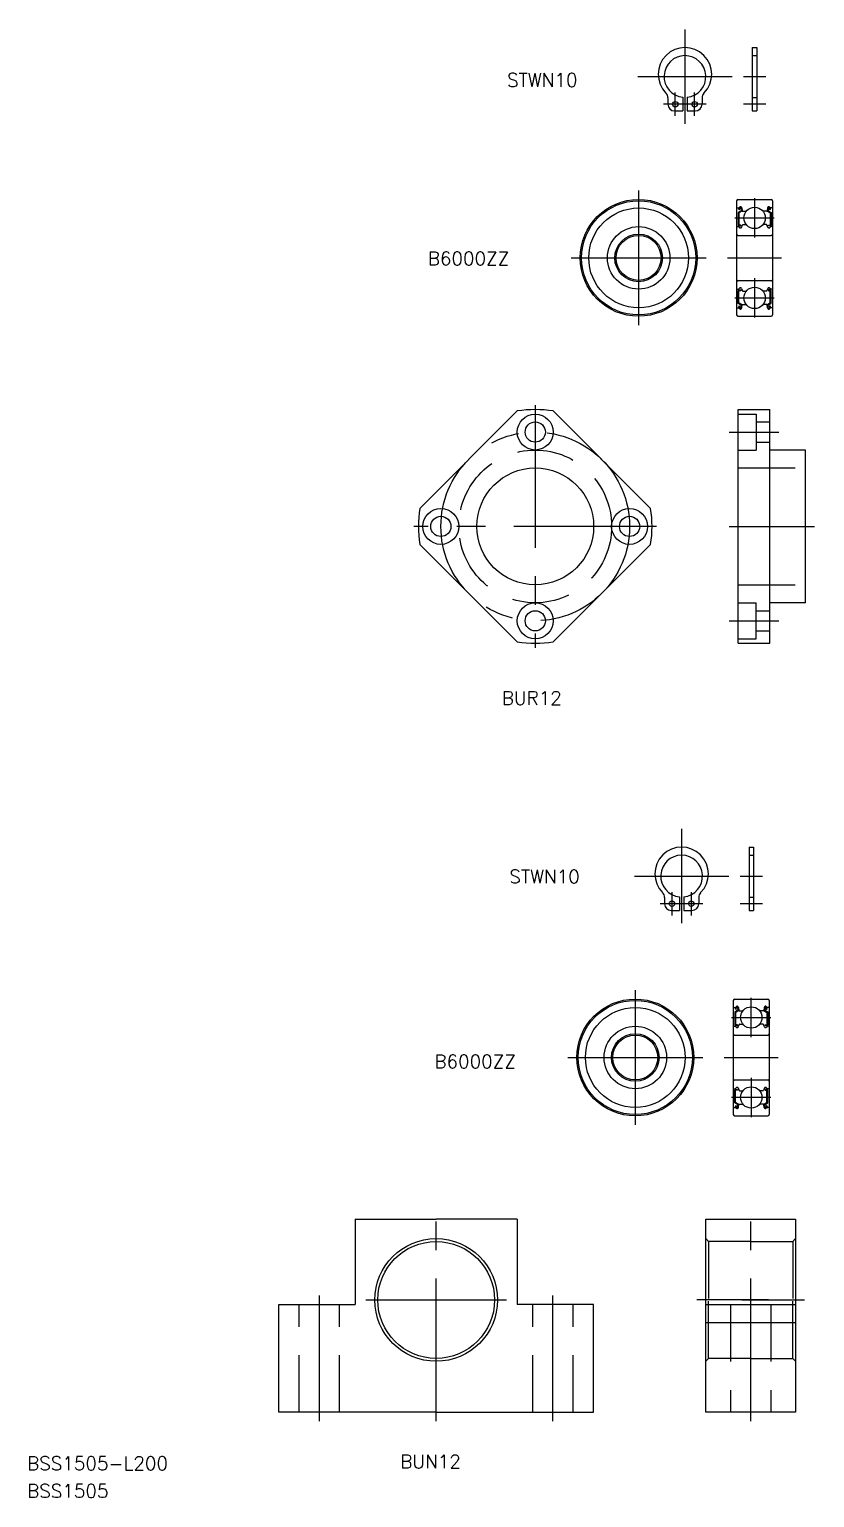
# Model space of a CAD drawing. Extents: x -91 to 497, y -44 to 407.
# Drawn here: x -90.5 to 84.2, y -44 to 282.8 of the extents above; entities that cross this region are included whole.
import ezdxf

# ---------------------------------------------------------------- set-up
doc = ezdxf.new("R2010")
doc.units = 0
doc.linetypes.add('CENTER', pattern=[50.8, 31.75, -6.35, 6.35, -6.35])
doc.linetypes.add('DASHED', pattern=[19.05, 12.7, -6.35])
doc.layers.get('0').update_dxf_attribs({"linetype": 'CONTINUOUS'})
doc.layers.add('CENTER', color=1, linetype='CENTER')
doc.styles.get("Standard").update_dxf_attribs({"font": 'txt.shx', "height": 3, "bigfont": 'bigfont.shx'})

msp = doc.modelspace()

# ---------------------------------------------------------------- linework, layer by layer
at = {"color": 7, "linetype": 'CONTINUOUS'}
for p, q in [((70.37, 278.7), (70.37, 264.6)), ((70.37, 278.7), (71.37, 278.7)), ((71.37, 278.7), (71.37, 264.6)), ((51.57, 267.52), (51.57, 266.1)), ((54.87, 267.63), (54.87, 264.6)), ((54.87, 266.87), (54.87, 266.87)), ((54.87, 266.11), (54.87, 266.11)), ((55.87, 267.63), (55.87, 264.6)), ((59.17, 267.52), (59.17, 266.1)), ((53.07, 264.6), (54.87, 264.6)), ((55.87, 264.6), (57.67, 264.6)), ((70.37, 264.6), (71.37, 264.6)), ((66.87, 244.6), (66.87, 219.2)), ((66.97, 243), (67.33, 243)), ((67.17, 244.9), (74.57, 244.9)), ((67.85, 242.4), (67.2, 242.02)), ((67.2, 242.02), (67.2, 239.2)), ((67.32, 242.98), (67.49, 243.19)), ((67.47, 242.57), (67.33, 242.71)), ((68.05, 242.28), (67.4, 241.91)), ((67.4, 241.91), (67.4, 239.2)), ((67.47, 242.86), (67.64, 243.06)), ((67.62, 242.72), (67.47, 242.86)), ((67.47, 242.57), (67.62, 242.72)), ((67.82, 243), (67.85, 242.4)), ((68.02, 243.02), (68.08, 242.39)), ((68.05, 242.64), (68.05, 242.28)), ((68.17, 242.3), (69.02, 242.3)), ((73.57, 242.3), (72.72, 242.3)), ((73.72, 243.02), (73.67, 242.39)), ((73.69, 242.64), (73.69, 242.28)), ((73.69, 242.28), (74.34, 241.91)), ((73.92, 243), (73.89, 242.4)), ((73.89, 242.4), (74.54, 242.02)), ((74.27, 242.86), (74.1, 243.06)), ((74.13, 242.72), (74.27, 242.86)), ((74.27, 242.57), (74.13, 242.72)), ((74.42, 242.98), (74.25, 243.19)), ((74.27, 242.57), (74.41, 242.71)), ((74.34, 241.91), (74.34, 239.2)), ((74.77, 243), (74.41, 243)), ((74.54, 242.02), (74.54, 239.2)), ((74.87, 244.6), (74.87, 219.2)), ((66.97, 238.85), (67.32, 238.85)), ((67.32, 238.85), (67.51, 238.62)), ((67.8, 239.2), (67.4, 239.2)), ((67.4, 239), (67.8, 239)), ((67.67, 238.55), (67.76, 238.55)), ((67.8, 239), (67.8, 239.2)), ((67.95, 238.68), (68.15, 239.23)), ((68.25, 239.3), (69.02, 239.3)), ((73.5, 239.3), (72.72, 239.3)), ((73.79, 238.68), (73.59, 239.23)), ((73.94, 239.2), (74.34, 239.2)), ((73.94, 239), (73.94, 239.2)), ((74.34, 239), (73.94, 239)), ((74.08, 238.55), (73.98, 238.55)), ((74.42, 238.85), (74.23, 238.62)), ((74.77, 238.85), (74.42, 238.85)), ((67.17, 236.9), (74.57, 236.9)), ((67.17, 226.9), (74.57, 226.9)), ((66.97, 224.95), (67.32, 224.95)), ((67.2, 221.77), (67.2, 224.6)), ((67.32, 224.95), (67.51, 225.18)), ((67.4, 224.8), (67.8, 224.8)), ((67.4, 221.89), (67.4, 224.6)), ((67.8, 224.6), (67.4, 224.6)), ((67.67, 225.25), (67.76, 225.25)), ((67.8, 224.8), (67.8, 224.6)), ((67.95, 225.12), (68.15, 224.56)), ((68.25, 224.5), (69.02, 224.5)), ((73.5, 224.5), (72.72, 224.5)), ((73.79, 225.12), (73.59, 224.56)), ((74.34, 224.8), (73.94, 224.8)), ((73.94, 224.8), (73.94, 224.6)), ((73.94, 224.6), (74.34, 224.6)), ((74.08, 225.25), (73.98, 225.25)), ((74.42, 224.95), (74.23, 225.18)), ((74.34, 221.89), (74.34, 224.6)), ((74.77, 224.95), (74.42, 224.95)), ((74.54, 221.77), (74.54, 224.6)), ((66.97, 220.8), (67.33, 220.8)), ((67.85, 221.4), (67.2, 221.77)), ((67.32, 220.81), (67.49, 220.61)), ((67.47, 221.22), (67.33, 221.08)), ((68.05, 221.51), (67.4, 221.89)), ((67.47, 221.22), (67.62, 221.08)), ((67.62, 221.08), (67.47, 220.94)), ((67.47, 220.94), (67.64, 220.74)), ((67.82, 220.8), (67.85, 221.4)), ((68.02, 220.77), (68.08, 221.41)), ((68.05, 221.15), (68.05, 221.51)), ((68.17, 221.5), (69.02, 221.5)), ((73.57, 221.5), (72.72, 221.5)), ((73.72, 220.77), (73.67, 221.41)), ((73.69, 221.51), (74.34, 221.89)), ((73.69, 221.15), (73.69, 221.51)), ((73.89, 221.4), (74.54, 221.77)), ((73.92, 220.8), (73.89, 221.4)), ((74.27, 220.94), (74.1, 220.74)), ((74.27, 221.22), (74.13, 221.08)), ((74.13, 221.08), (74.27, 220.94)), ((74.42, 220.81), (74.25, 220.61)), ((74.27, 221.22), (74.41, 221.08)), ((74.77, 220.8), (74.41, 220.8)), ((67.17, 218.9), (74.57, 218.9)), ((18.04, 197.83), (-3.64, 176.15)), ((26.06, 197.83), (47.74, 176.15)), ((67.24, 146.14), (67.24, 198.14)), ((67.24, 198.14), (74.24, 198.14)), ((74.24, 146.14), (74.24, 198.14)), ((82.24, 189.14), (74.24, 189.14)), ((82.24, 155.14), (82.24, 189.14)), ((-3.64, 168.13), (18.04, 146.45)), ((47.74, 168.13), (26.06, 146.45)), ((82.24, 155.14), (74.24, 155.14)), ((67.24, 146.14), (74.24, 146.14)), ((69.63, 100.77), (69.63, 86.67)), ((69.63, 100.77), (70.63, 100.77)), ((70.63, 100.77), (70.63, 86.67)), ((50.83, 89.58), (50.83, 88.17)), ((54.13, 89.69), (54.13, 86.67)), ((54.13, 88.94), (54.13, 88.94)), ((55.13, 89.69), (55.13, 86.67)), ((58.43, 89.58), (58.43, 88.17)), ((52.33, 86.67), (54.13, 86.67)), ((54.13, 88.18), (54.13, 88.18)), ((55.13, 86.67), (56.93, 86.67)), ((69.63, 86.67), (70.63, 86.67)), ((66.13, 66.66), (66.13, 41.26)), ((66.43, 66.96), (73.83, 66.96)), ((74.13, 66.66), (74.13, 41.26)), ((66.23, 65.06), (66.59, 65.06)), ((67.11, 64.46), (66.46, 64.09)), ((66.46, 64.09), (66.46, 61.26)), ((66.58, 65.05), (66.75, 65.25)), ((66.74, 64.64), (66.59, 64.78)), ((67.31, 64.35), (66.66, 63.97)), ((66.66, 63.97), (66.66, 61.26)), ((66.74, 64.92), (66.91, 65.12)), ((66.88, 64.78), (66.74, 64.92)), ((66.74, 64.64), (66.88, 64.78)), ((67.08, 65.07), (67.11, 64.46)), ((67.28, 65.09), (67.34, 64.46)), ((67.31, 64.71), (67.31, 64.35)), ((67.44, 64.36), (68.28, 64.36)), ((72.83, 64.36), (71.98, 64.36)), ((72.99, 65.09), (72.93, 64.46)), ((72.95, 64.71), (72.95, 64.35)), ((72.95, 64.35), (73.6, 63.97)), ((73.19, 65.07), (73.15, 64.46)), ((73.15, 64.46), (73.8, 64.09)), ((73.53, 64.92), (73.36, 65.12)), ((73.39, 64.78), (73.53, 64.92)), ((73.53, 64.64), (73.39, 64.78)), ((73.69, 65.05), (73.51, 65.25)), ((73.53, 64.64), (73.67, 64.78)), ((73.6, 63.97), (73.6, 61.26)), ((74.03, 65.06), (73.67, 65.06)), ((73.8, 64.09), (73.8, 61.26)), ((66.23, 60.91), (66.58, 60.91)), ((66.43, 58.96), (73.83, 58.96)), ((66.58, 60.91), (66.78, 60.69)), ((67.06, 61.26), (66.66, 61.26)), ((66.66, 61.06), (67.06, 61.06)), ((66.93, 60.61), (67.02, 60.61)), ((67.06, 61.06), (67.06, 61.26)), ((67.21, 60.75), (67.41, 61.3)), ((67.51, 61.36), (68.28, 61.36)), ((72.76, 61.36), (71.98, 61.36)), ((73.05, 60.75), (72.85, 61.3)), ((73.2, 61.06), (73.2, 61.26)), ((73.2, 61.26), (73.6, 61.26)), ((73.6, 61.06), (73.2, 61.06)), ((73.34, 60.61), (73.24, 60.61)), ((73.68, 60.91), (73.49, 60.69)), ((74.03, 60.91), (73.68, 60.91)), ((66.23, 47.01), (66.58, 47.01)), ((66.43, 48.96), (73.83, 48.96)), ((66.46, 43.84), (66.46, 46.66)), ((66.58, 47.01), (66.78, 47.24)), ((66.66, 46.86), (67.06, 46.86)), ((67.06, 46.66), (66.66, 46.66)), ((66.66, 43.95), (66.66, 46.66)), ((66.93, 47.31), (67.02, 47.31)), ((67.06, 46.86), (67.06, 46.66)), ((67.21, 47.18), (67.41, 46.63)), ((67.51, 46.56), (68.28, 46.56)), ((72.76, 46.56), (71.98, 46.56)), ((73.05, 47.18), (72.85, 46.63)), ((73.2, 46.86), (73.2, 46.66)), ((73.6, 46.86), (73.2, 46.86)), ((73.2, 46.66), (73.6, 46.66)), ((73.34, 47.31), (73.24, 47.31)), ((73.68, 47.01), (73.49, 47.24)), ((73.6, 43.95), (73.6, 46.66)), ((74.03, 47.01), (73.68, 47.01)), ((73.8, 43.84), (73.8, 46.66)), ((66.23, 42.86), (66.59, 42.86)), ((67.11, 43.46), (66.46, 43.84)), ((66.58, 42.88), (66.75, 42.67)), ((66.74, 43.29), (66.59, 43.15)), ((67.31, 43.58), (66.66, 43.95)), ((66.74, 43.29), (66.88, 43.15)), ((66.88, 43.15), (66.74, 43.01)), ((66.74, 43.01), (66.91, 42.8)), ((67.08, 42.86), (67.11, 43.46)), ((67.28, 42.84), (67.34, 43.47)), ((67.31, 43.22), (67.31, 43.58)), ((67.44, 43.56), (68.28, 43.56)), ((72.83, 43.56), (71.98, 43.56)), ((72.99, 42.84), (72.93, 43.47)), ((72.95, 43.58), (73.6, 43.95)), ((72.95, 43.22), (72.95, 43.58)), ((73.15, 43.46), (73.8, 43.84)), ((73.19, 42.86), (73.15, 43.46)), ((73.53, 43.01), (73.36, 42.8)), ((73.53, 43.29), (73.39, 43.15)), ((73.39, 43.15), (73.53, 43.01)), ((73.69, 42.88), (73.51, 42.67)), ((73.53, 43.29), (73.67, 43.15)), ((74.03, 42.86), (73.67, 42.86)), ((66.43, 40.96), (73.83, 40.96)), ((-18, 18), (-18, -1)), ((-18, 18), (0, 18)), ((18, 18), (0, 18)), ((18, 18), (18, -1)), ((60, -25), (60, 18)), ((60, 18), (80, 18)), ((80, 18), (80, -25)), ((-35, -25), (-35, -1)), ((35, -25), (35, -1)), ((60, -1), (80, -1)), ((60, -5), (80, -5)), ((0, -25), (-35, -25)), ((0, -25), (35, -25)), ((80, -25), (60, -25))]:
    msp.add_line(p, q, dxfattribs=at)
at = {"color": 3, "linetype": 'DASHED'}
for p, q in [((70.37, 276.9), (71.37, 276.9)), ((70.37, 267.6), (71.37, 267.6)), ((67.24, 197.14), (71.24, 197.14)), ((71.24, 197.14), (71.24, 189.14)), ((71.24, 195.39), (74.24, 195.39)), ((71.24, 190.89), (74.24, 190.89)), ((67.24, 189.14), (71.24, 189.14)), ((67.24, 185.14), (82.24, 185.14)), ((67.24, 159.14), (82.24, 159.14)), ((67.24, 155.14), (71.24, 155.14)), ((71.24, 147.14), (71.24, 155.14)), ((74.24, 147.14), (74.24, 155.14)), ((71.24, 153.39), (74.24, 153.39)), ((67.24, 147.14), (71.24, 147.14)), ((71.24, 148.89), (74.24, 148.89)), ((69.63, 98.97), (70.63, 98.97)), ((69.63, 89.67), (70.63, 89.67)), ((60, 13.65), (60.65, 13)), ((80, 13.65), (79.35, 13)), ((60.65, 13), (60.65, 0)), ((70, 13), (60.65, 13)), ((70, 13), (79.35, 13)), ((79.35, 13), (79.35, 0)), ((60.65, -13), (60.65, 0)), ((79.35, -13), (79.35, 0)), ((-30.5, -25), (-30.5, -1)), ((-21.5, -25), (-21.5, -1)), ((21.5, -25), (21.5, -1)), ((30.5, -25), (30.5, -1)), ((65.5, -1), (65.5, -25)), ((74.5, -1), (74.5, -25)), ((60, -13.65), (60.65, -13)), ((70, -13), (60.65, -13)), ((70, -13), (79.35, -13)), ((80, -13.65), (79.35, -13))]:
    msp.add_line(p, q, dxfattribs=at)
at = {"color": 7, "linetype": 'CONTINUOUS'}
for points in [[(-35, -1), (-18, -1)], [(35, -1), (18, -1)]]:
    msp.add_lwpolyline(points, dxfattribs=at)
for centre, radius in [((53.22, 266.1), 0.6), ((57.52, 266.1), 0.6), ((45.06, 231.9), 13), ((45.06, 231.9), 12.7), ((45.06, 231.9), 11.1), ((70.87, 240.8), 2.38), ((45.06, 231.9), 6.95), ((45.06, 231.9), 5.3), ((45.06, 231.9), 5), ((70.87, 223), 2.38), ((22.05, 193.14), 4), ((22.05, 193.14), 2.25), ((22.05, 172.14), 13), ((1.05, 172.14), 4), ((1.05, 172.14), 2.25), ((43.05, 172.14), 4), ((43.05, 172.14), 2.25), ((22.05, 151.14), 4), ((22.05, 151.14), 2.25), ((52.48, 88.17), 0.6), ((56.78, 88.17), 0.6), ((44.32, 53.96), 13), ((44.32, 53.96), 12.7), ((44.32, 53.96), 11.1), ((70.13, 62.86), 2.38), ((44.32, 53.96), 6.95), ((44.32, 53.96), 5.3), ((44.32, 53.96), 5), ((70.13, 45.06), 2.38), ((0, 0), 13.65), ((0, 0), 13)]:
    msp.add_circle(centre, radius, dxfattribs=at)
at = {"color": 3, "linetype": 'DASHED'}
msp.add_circle((22.05, 172.14), 17, dxfattribs=at)
at = {"color": 7, "linetype": 'CONTINUOUS'}
for centre, radius, start, end in [((55.37, 272.75), 5.95, 315.3497, 224.6503), ((55.37, 272.25), 4.65, 276.1728, 263.8272), ((50.07, 267.52), 1.5, 0, 44.6503), ((60.67, 267.52), 1.5, 135.3497, 180), ((53.07, 266.1), 1.5, 180, 270), ((57.67, 266.1), 1.5, 270, 0), ((67.17, 244.6), 0.3, 90, 180), ((66.97, 243.1), 0.1, 180, 270), ((67.47, 242.86), 0.2, 140.137, 225.002), ((67.72, 243), 0.3, 4.9354, 140.137), ((67.72, 242.99), 0.1, 3.1017, 139.9503), ((68.17, 242.4), 0.1, 184.9354, 270), ((73.57, 242.4), 0.1, 270, 355.0646), ((74.02, 243), 0.3, 39.863, 175.0646), ((74.02, 242.99), 0.1, 40.0497, 176.8983), ((74.27, 242.86), 0.2, 314.998, 39.863), ((74.57, 244.6), 0.3, 0, 90), ((74.77, 243.1), 0.1, 270, 0), ((66.97, 238.75), 0.1, 90, 180.8103), ((67.4, 239.2), 0.2, 180, 270), ((67.67, 238.75), 0.2, 219.9762, 270), ((67.76, 238.75), 0.2, 270, 339.9916), ((68.25, 239.2), 0.1, 90, 159.9916), ((73.5, 239.2), 0.1, 20.0084, 90), ((73.98, 238.75), 0.2, 200.0084, 270), ((74.08, 238.75), 0.2, 270, 320.0238), ((74.34, 239.2), 0.2, 270, 0), ((74.77, 238.75), 0.1, 359.1897, 90), ((67.17, 237.2), 0.3, 180, 270), ((74.57, 237.2), 0.3, 270, 0), ((67.17, 226.6), 0.3, 90, 180), ((74.57, 226.6), 0.3, 0, 90), ((66.97, 225.05), 0.1, 179.1897, 270), ((67.4, 224.6), 0.2, 90, 180), ((67.67, 225.05), 0.2, 90, 140.0238), ((67.76, 225.05), 0.2, 20.0084, 90), ((68.25, 224.6), 0.1, 200.0084, 270), ((73.5, 224.6), 0.1, 270, 339.9916), ((73.98, 225.05), 0.2, 90, 159.9916), ((74.08, 225.05), 0.2, 39.9762, 90), ((74.34, 224.6), 0.2, 0, 90), ((74.77, 225.05), 0.1, 270, 0.8103), ((66.97, 220.7), 0.1, 90, 180), ((67.17, 219.2), 0.3, 180, 270), ((67.47, 220.94), 0.2, 134.998, 219.863), ((67.72, 220.8), 0.3, 219.863, 355.0646), ((67.72, 220.8), 0.1, 220.0497, 356.8983), ((68.17, 221.4), 0.1, 90, 175.0646), ((73.57, 221.4), 0.1, 4.9354, 90), ((74.02, 220.8), 0.3, 184.9354, 320.137), ((74.02, 220.8), 0.1, 183.1017, 319.9503), ((74.27, 220.94), 0.2, 320.137, 45.002), ((74.57, 219.2), 0.3, 270, 0), ((74.77, 220.7), 0.1, 0, 90), ((22.05, 172.14), 26, 81.1289, 98.8711), ((22.05, 172.14), 26, 171.1289, 188.8711), ((22.05, 172.14), 26, 351.1289, 8.8711), ((22.05, 172.14), 26, 261.1289, 278.8711), ((54.63, 94.82), 5.95, 315.3497, 224.6503), ((54.63, 94.32), 4.65, 276.1728, 263.8272), ((49.33, 89.58), 1.5, 0, 44.6503), ((59.93, 89.58), 1.5, 135.3497, 180), ((52.33, 88.17), 1.5, 180, 270), ((56.93, 88.17), 1.5, 270, 0), ((66.43, 66.66), 0.3, 90, 180), ((66.98, 65.06), 0.3, 4.9354, 140.137), ((73.28, 65.06), 0.3, 39.863, 175.0646), ((73.83, 66.66), 0.3, 0, 90), ((66.23, 65.16), 0.1, 180, 270), ((66.74, 64.92), 0.2, 140.137, 225.002), ((66.98, 65.06), 0.1, 3.1017, 139.9503), ((67.44, 64.46), 0.1, 184.9354, 270), ((72.83, 64.46), 0.1, 270, 355.0646), ((73.29, 65.06), 0.1, 40.0497, 176.8983), ((73.53, 64.92), 0.2, 314.998, 39.863), ((74.03, 65.16), 0.1, 270, 0), ((66.23, 60.81), 0.1, 90, 180.8103), ((66.43, 59.26), 0.3, 180, 270), ((66.66, 61.26), 0.2, 180, 270), ((66.93, 60.81), 0.2, 219.9762, 270), ((67.02, 60.81), 0.2, 270, 339.9916), ((67.51, 61.26), 0.1, 90, 159.9916), ((72.76, 61.26), 0.1, 20.0084, 90), ((73.24, 60.81), 0.2, 200.0084, 270), ((73.34, 60.81), 0.2, 270, 320.0238), ((73.6, 61.26), 0.2, 270, 0), ((73.83, 59.26), 0.3, 270, 0), ((74.03, 60.81), 0.1, 359.1897, 90), ((66.43, 48.66), 0.3, 90, 180), ((66.23, 47.11), 0.1, 179.1897, 270), ((66.66, 46.66), 0.2, 90, 180), ((66.93, 47.11), 0.2, 90, 140.0238), ((67.02, 47.11), 0.2, 20.0084, 90), ((67.51, 46.66), 0.1, 200.0084, 270), ((72.76, 46.66), 0.1, 270, 339.9916), ((73.24, 47.11), 0.2, 90, 159.9916), ((73.34, 47.11), 0.2, 39.9762, 90), ((73.6, 46.66), 0.2, 0, 90), ((73.83, 48.66), 0.3, 0, 90), ((74.03, 47.11), 0.1, 270, 0.8103), ((66.23, 42.76), 0.1, 90, 180), ((66.74, 43.01), 0.2, 134.998, 219.863), ((66.98, 42.87), 0.3, 219.863, 355.0646), ((66.98, 42.87), 0.1, 220.0497, 356.8983), ((67.44, 43.46), 0.1, 90, 175.0646), ((72.83, 43.46), 0.1, 4.9354, 90), ((73.28, 42.87), 0.3, 184.9354, 320.137), ((73.29, 42.87), 0.1, 183.1017, 319.9503), ((73.53, 43.01), 0.2, 320.137, 45.002), ((74.03, 42.76), 0.1, 0, 90), ((66.43, 41.26), 0.3, 180, 270), ((73.83, 41.26), 0.3, 270, 0)]:
    msp.add_arc(centre, radius, start, end, dxfattribs=at)
at = {"layer": 'CENTER', "color": 1, "linetype": 'CENTER'}
for p, q in [((55.37, 282.75), (55.37, 261.75)), ((44.87, 272.25), (65.87, 272.25)), ((68.37, 272.25), (73.37, 272.25)), ((53.22, 263.5), (53.22, 268.7)), ((57.52, 263.5), (57.52, 268.7)), ((60.12, 266.1), (50.62, 266.1)), ((73.37, 266.1), (68.37, 266.1)), ((45.06, 246.9), (45.06, 216.9)), ((70.87, 245.18), (70.87, 236.42)), ((66.49, 240.8), (75.25, 240.8)), ((30.06, 231.9), (60.06, 231.9)), ((64.87, 231.9), (76.87, 231.9)), ((70.87, 227.38), (70.87, 218.62)), ((66.49, 223), (75.25, 223)), ((22.05, 199.14), (22.05, 145.14)), ((65.24, 193.14), (76.24, 193.14)), ((49.05, 172.14), (-4.95, 172.14)), ((65.24, 172.14), (84.24, 172.14)), ((65.24, 151.14), (76.24, 151.14)), ((54.63, 104.82), (54.63, 83.82)), ((44.13, 94.32), (65.13, 94.32)), ((67.63, 94.32), (72.63, 94.32)), ((52.48, 90.77), (52.48, 85.57)), ((56.78, 90.77), (56.78, 85.57)), ((59.38, 88.17), (49.88, 88.17)), ((72.63, 88.17), (67.63, 88.17)), ((44.32, 68.96), (44.32, 38.96)), ((70.13, 58.48), (70.13, 67.25)), ((65.75, 62.86), (74.51, 62.86)), ((29.32, 53.96), (59.32, 53.96)), ((64.13, 53.96), (76.13, 53.96)), ((70.13, 49.45), (70.13, 40.68)), ((74.51, 45.06), (65.75, 45.06)), ((0, -27), (0, 20)), ((70, -27), (70, 20)), ((-26, -27), (-26, 1)), ((-15.65, 0), (15.65, 0)), ((26, -27), (26, 1)), ((74, 0), (58, 0)), ((68, 0), (82, 0))]:
    msp.add_line(p, q, dxfattribs=at)
msp.add_circle((22.05, 172.14), 21, dxfattribs=at)

# ---------------------------------------------------------------- texts
at = {"color": 7, "linetype": 'CONTINUOUS'}
for s, p in [('STWN10', (15.77, 269.99)), ('B6000ZZ', (-1.87, 230.26)), ('BUR12', (14.59, 132.44)), ('STWN10', (16.28, 92.72)), ('B6000ZZ', (-0.4, 51.57)), ('BSS1505-L200', (-91.06, -37.87)), ('BUN12', (-8.01, -37.46)), ('BSS1505', (-91.06, -43.99))]:
    msp.add_text(s, height=3, dxfattribs=at).set_placement(p)

doc.saveas('drawing.dxf')
